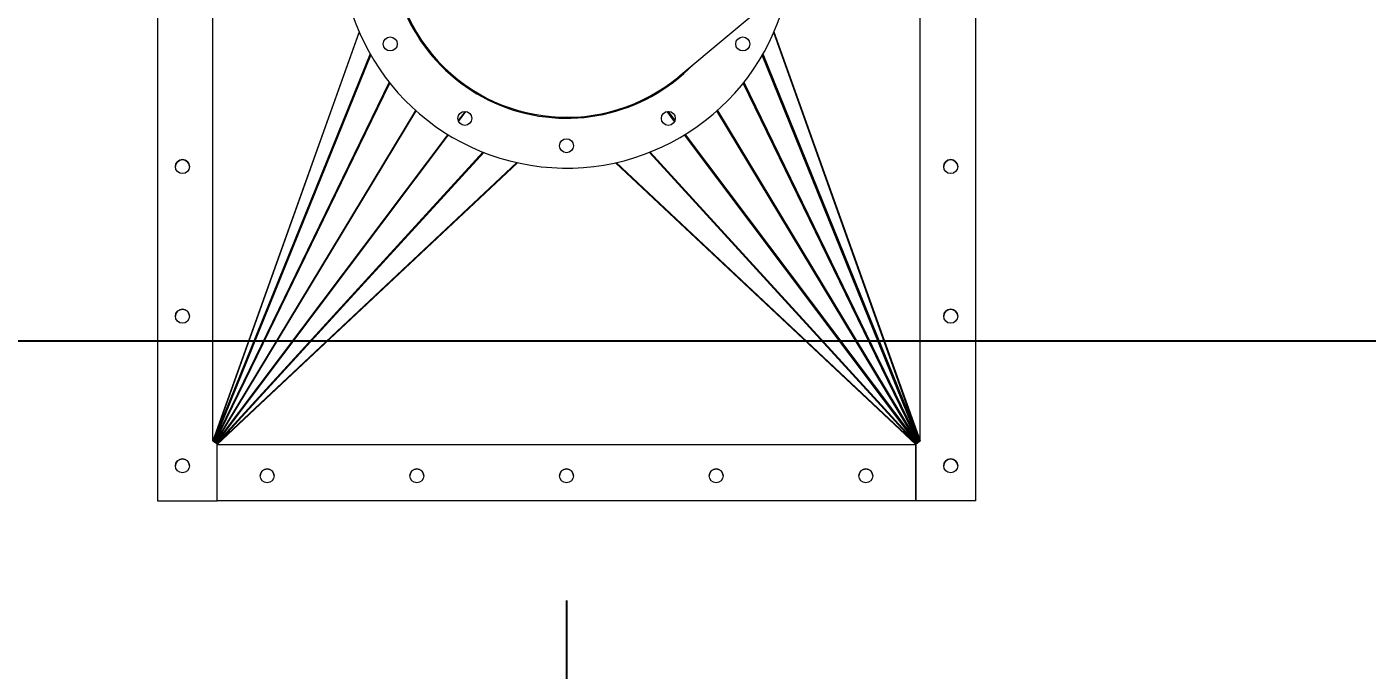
# Model space of a CAD drawing. Header units: inches. Extents: x -350577 to -266477, y -437959 to -377535.
# Drawn here: x -346046 to -344703, y -417006 to -416361 of the extents above; entities that cross this region are included whole.
import ezdxf

# ---------------------------------------------------------------- set-up
doc = ezdxf.new("R2010")
doc.units = ezdxf.units.IN
doc.header["$MEASUREMENT"] = 0
doc.layers.add('ORGINAL (itatec)', color=3, linetype='Continuous', lineweight=9)
doc.styles.add('Geniso', font='geniso.shx', dxfattribs={"oblique": 15})
doc.dimstyles.new('scale 1b100', dxfattribs={"dimscale": 100, "dimtxt": 3, "dimasz": 2.5, "dimexe": 1, "dimexo": 1, "dimgap": 1, "dimtad": 1, "dimdec": 0, "dimzin": 0, "dimdsep": 46, "dimtxsty": 'Geniso', "dimcen": 0, "dimclrd": 1, "dimclre": 1, "dimclrt": 7, "dimadec": 0, "dimazin": 0, "dimtfac": 1, "dimtdec": 0, "dimtmove": 0, "dimatfit": 3, "dimfxl": 0.75, "dimtolj": 1, "dimtzin": 0, "dimarcsym": 0})

# ---------------------------------------------------------------- blocks, each defined once
blk = doc.blocks.new('*D35')
at = {"layer": 'Defpoints', "color": 0, "transparency": 16777216}
for p in [(-345915.2, -416275.9), (-347172.3, -416675.9), (-343505.2, -416675.9)]:
    blk.add_point(p, dxfattribs=at)
at = {"layer": 'ORGINAL (itatec)', "color": 1, "lineweight": -2, "transparency": 16777216}
for p, q in [((-347172.3, -416025.9), (-347172.3, -415775.9)), ((-346015.2, -416275.9), (-347272.3, -416275.9)), ((-347172.3, -416275.9), (-347172.3, -416675.9)), ((-343605.2, -416675.9), (-347272.3, -416675.9)), ((-347172.3, -416925.9), (-347172.3, -417998.4))]:
    blk.add_line(p, q, dxfattribs=at)
at = {"layer": 'ORGINAL (itatec)', "color": 1, "transparency": 16777216}
for points in [[(-347214, -416025.9), (-347130.6, -416025.9), (-347172.3, -416275.9)], [(-347214, -416925.9), (-347130.6, -416925.9), (-347172.3, -416675.9)]]:
    blk.add_solid(points, dxfattribs=at)
at = {"layer": 'ORGINAL (itatec)', "color": 7, "transparency": 16777216, "insert": (-347422.3, -417587.1), "char_height": 300, "attachment_point": 5, "rotation": 90, "style": 'Geniso'}
blk.add_mtext('\\A1;400', dxfattribs=at)
blk = doc.blocks.new('*D36')
at = {"layer": 'Defpoints', "color": 0, "transparency": 16777216}
for p in [(-345505.2, -416835.9), (-343505.2, -416975.9), (-343505.2, -417936.6)]:
    blk.add_point(p, dxfattribs=at)
at = {"layer": 'ORGINAL (itatec)', "color": 1, "lineweight": -2, "transparency": 16777216}
for p, q in [((-345505.2, -416935.9), (-345505.2, -418036.6)), ((-343505.2, -417075.9), (-343505.2, -418036.6)), ((-345255.2, -417936.6), (-343755.2, -417936.6))]:
    blk.add_line(p, q, dxfattribs=at)
at = {"layer": 'ORGINAL (itatec)', "color": 1, "transparency": 16777216}
for points in [[(-345255.2, -417894.9), (-345255.2, -417978.3), (-345505.2, -417936.6)], [(-343755.2, -417894.9), (-343755.2, -417978.3), (-343505.2, -417936.6)]]:
    blk.add_solid(points, dxfattribs=at)
at = {"layer": 'ORGINAL (itatec)', "color": 7, "transparency": 16777216, "insert": (-344505.2, -417686.6), "char_height": 300, "attachment_point": 5, "style": 'Geniso'}
blk.add_mtext('\\A1;2000', dxfattribs=at)
blk = doc.blocks.new('*D38')
at = {"layer": 'Defpoints', "color": 0, "transparency": 16777216}
for p in [(-345505.2, -416935.9), (-342155.6, -423735.9), (-345505.2, -425563.4)]:
    blk.add_point(p, dxfattribs=at)
at = {"layer": 'ORGINAL (itatec)', "color": 1, "lineweight": -2, "transparency": 16777216}
for p, q in [((-345505.2, -417035.9), (-345505.2, -425663.4)), ((-342155.6, -423835.9), (-342155.6, -425663.4)), ((-342405.6, -425563.4), (-345255.2, -425563.4))]:
    blk.add_line(p, q, dxfattribs=at)
at = {"layer": 'ORGINAL (itatec)', "color": 1, "transparency": 16777216}
for points in [[(-345255.2, -425521.7), (-345255.2, -425605), (-345505.2, -425563.4)], [(-342405.6, -425521.7), (-342405.6, -425605), (-342155.6, -425563.4)]]:
    blk.add_solid(points, dxfattribs=at)
at = {"layer": 'ORGINAL (itatec)', "color": 7, "transparency": 16777216, "insert": (-343830.4, -425313.4), "char_height": 300, "attachment_point": 5, "style": 'Geniso'}
blk.add_mtext('\\A1;3350', dxfattribs=at)

msp = doc.modelspace()

# ---------------------------------------------------------------- linework, layer by layer
at = {"layer": 'ORGINAL (itatec)'}
for p, q in [((-345915.2, -415715.9), (-345915.2, -416835.9)), ((-345859.6, -416775.9), (-345859.6, -415775.9)), ((-345095.2, -416161.3), (-345095.2, -416835.9)), ((-345150.8, -416775.9), (-345150.8, -416207.9)), ((-345392.5, -416410.4), (-345290.6, -416325)), ((-345657.3, -416363.5), (-345657.8, -416364.6)), ((-345713.2, -416365.6), (-345859.6, -416775.9)), ((-345859.3, -416776.4), (-345712.9, -416366.3)), ((-345657.2, -416365.6), (-345656.7, -416364.5)), ((-345151.2, -416776.4), (-345297.6, -416366.3)), ((-345297.3, -416365.6), (-345150.8, -416775.9)), ((-345702.1, -416387.9), (-345859.3, -416776.4)), ((-345858.5, -416777.2), (-345701.4, -416389.1)), ((-345152, -416777.2), (-345309, -416389.1)), ((-345308.4, -416387.9), (-345151.2, -416776.4)), ((-345629.5, -416399.8), (-345630, -416400.7)), ((-345629.4, -416401.3), (-345628.9, -416400.4)), ((-345381, -416401.3), (-345381.3, -416401)), ((-345380.6, -416400.4), (-345380.5, -416400.7)), ((-345682.9, -416416.3), (-345858.5, -416777.2)), ((-345857.7, -416777.8), (-345682.3, -416417.1)), ((-345152.7, -416777.8), (-345328.1, -416417.1)), ((-345327.5, -416416.3), (-345152, -416777.2)), ((-345593.4, -416427.6), (-345594, -416428.4)), ((-345593.4, -416427.6), (-345594, -416428.4)), ((-345593.4, -416427.6), (-345594, -416428.4)), ((-345593.3, -416428.8), (-345592.7, -416428)), ((-345417.1, -416428.8), (-345417.7, -416428)), ((-345417.1, -416427.6), (-345416.4, -416428.4)), ((-345417.1, -416427.6), (-345416.4, -416428.4)), ((-345417, -416427.6), (-345416.4, -416428.4)), ((-345656.5, -416444.5), (-345857.7, -416777.8)), ((-345354, -416444.5), (-345152.7, -416777.8)), ((-345857.1, -416778.3), (-345655.8, -416445)), ((-345606.9, -416445.5), (-345613.9, -416454.8)), ((-345606.9, -416445.5), (-345613.8, -416454.8)), ((-345606.9, -416445.5), (-345613.8, -416454.8)), ((-345613.5, -416455.6), (-345606, -416445.7)), ((-345551.5, -416445.2), (-345552.3, -416446)), ((-345551.3, -416446.2), (-345550.6, -416445.4)), ((-345506.4, -416451.4), (-345507.4, -416452.4)), ((-345505.7, -416451.4), (-345506.7, -416452.4)), ((-345503.7, -416452.4), (-345504.8, -416451.4)), ((-345504.1, -416451.4), (-345503, -416452.4)), ((-345459.1, -416446.2), (-345459.9, -416445.4)), ((-345458.9, -416445.2), (-345458.2, -416446)), ((-345397, -416455.6), (-345404.5, -416445.7)), ((-345403.6, -416445.5), (-345396.6, -416454.8)), ((-345403.6, -416445.5), (-345396.6, -416454.8)), ((-345403.5, -416445.5), (-345396.6, -416454.8)), ((-345153.4, -416778.3), (-345354.6, -416445)), ((-345624.2, -416468.6), (-345857.1, -416778.3)), ((-345856.4, -416778.7), (-345623.6, -416469)), ((-345624.2, -416468.6), (-345855.2, -416775.9)), ((-345624.2, -416468.6), (-345855.2, -416775.9)), ((-345154, -416778.7), (-345386.9, -416469)), ((-345386.2, -416468.6), (-345155.2, -416775.9)), ((-345386.2, -416468.6), (-345153.4, -416778.3)), ((-345386.2, -416468.6), (-345155.2, -416775.9)), ((-345589.1, -416486.3), (-345856.4, -416778.7)), ((-345855.7, -416779.2), (-345588.2, -416486.6)), ((-345554.9, -416496.9), (-345855.7, -416779.2)), ((-345554.3, -416497), (-345855.2, -416779.5)), ((-345155.2, -416779.5), (-345456.2, -416497)), ((-345455.6, -416496.9), (-345154.8, -416779.2)), ((-345154.8, -416779.2), (-345422.2, -416486.6)), ((-345421.4, -416486.3), (-345154, -416778.7)), ((-345859.1, -416775.9), (-345859.6, -416775.9)), ((-345858.1, -416776.2), (-345859.3, -416776.4)), ((-345857.2, -416776.7), (-345858.5, -416777.2)), ((-345856, -416776.4), (-345857.7, -416777.8)), ((-345855.2, -416775.9), (-345857.1, -416778.3)), ((-345855.2, -416775.9), (-345856.4, -416778.7)), ((-345855.5, -416777.7), (-345855.7, -416779.2)), ((-345855.2, -416775.9), (-345855.2, -416775.9)), ((-345855.2, -416775.9), (-345855.2, -416775.9)), ((-345855.2, -416778.8), (-345855.2, -416779.5)), ((-345855.2, -416835.9), (-345855.2, -416778.8)), ((-345855.2, -416835.9), (-345855.2, -416778.8)), ((-345855.2, -416779.5), (-345155.2, -416779.5)), ((-345155.2, -416775.9), (-345153.4, -416778.3)), ((-345155.2, -416775.9), (-345154, -416778.7)), ((-345155.2, -416778.8), (-345155.2, -416779.5)), ((-345155.2, -416779.5), (-345155.2, -416835.9)), ((-345155.2, -416835.9), (-345155.2, -416779.5)), ((-345155, -416777.7), (-345154.8, -416779.2)), ((-345154.5, -416776.4), (-345152.7, -416777.8)), ((-345153.3, -416776.7), (-345152, -416777.2)), ((-345152.4, -416776.2), (-345151.2, -416776.4)), ((-345151.4, -416775.9), (-345150.8, -416775.9)), ((-345915.2, -416835.9), (-345855.2, -416835.9)), ((-345915.2, -416835.9), (-345915.2, -416835.9)), ((-345915.2, -416835.9), (-345855.2, -416835.9)), ((-345155.2, -416835.9), (-345855.2, -416835.9)), ((-345855.2, -416835.9), (-345855.2, -416835.9)), ((-345855.2, -416835.9), (-345855.2, -416835.9)), ((-345155.2, -416835.9), (-345855.2, -416835.9)), ((-345095.2, -416835.9), (-345155.2, -416835.9)), ((-345155.2, -416835.9), (-345155.2, -416835.9)), ((-345155.2, -416835.9), (-345155.2, -416835.9)), ((-345095.2, -416835.9), (-345155.2, -416835.9)), ((-345095.2, -416835.9), (-345095.2, -416835.9))]:
    msp.add_line(p, q, dxfattribs=at)
for centre in [(-345681.9, -416377.9), (-345328.6, -416377.9), (-345607.2, -416452.5), (-345403.2, -416452.5), (-345505.2, -416479.9), (-345890.2, -416500.9), (-345120.2, -416500.9), (-345890.2, -416650.9), (-345120.2, -416650.9), (-345890.2, -416800.9), (-345120.2, -416800.9), (-345805.2, -416810.9), (-345655.2, -416810.9), (-345505.2, -416810.9), (-345355.2, -416810.9), (-345205.2, -416810.9)]:
    msp.add_circle(centre, 7, dxfattribs=at)
for centre, radius, start, end in [((-345505.2, -416275.9), 175.5, 129.9599, 309.9599), ((-345505.2, -416275.9), 226.5, 180, 347.0577), ((-345505.2, -416275.9), 176.5, 180, 316.0619), ((-345890.2, -416500.9), 7, 0.0001, 179.9999), ((-345120.2, -416500.9), 7, 0.0001, 179.9999), ((-345890.2, -416650.9), 7, 0.0001, 179.9999), ((-345120.2, -416650.9), 7, 0.0001, 179.9999), ((-345890.2, -416800.9), 7, 0.0001, 179.9999), ((-345120.2, -416800.9), 7, 0.0001, 179.9999), ((-345805.2, -416810.9), 7, 0.0001, 179.9999), ((-345655.2, -416810.9), 7, 0.0001, 179.9999), ((-345505.2, -416810.9), 7, 0.0001, 179.9999), ((-345355.2, -416810.9), 7, 0.0001, 179.9999), ((-345205.2, -416810.9), 7, 0.0001, 179.9999)]:
    msp.add_arc(centre, radius, start, end, dxfattribs=at)

# ---------------------------------------------------------------- dimensions: what is measured, and where the dimension line sits
dim = msp.add_linear_dim(base=(-347172.3, -416675.9), p1=(-345915.2, -416275.9), p2=(-343505.2, -416675.9), angle=90, dimstyle='scale 1b100', dxfattribs=at)
dim.commit()
dim.dimension.update_dxf_attribs({"geometry": '*D35', "text_midpoint": (-347422.3, -417587.1)})
for base, p1, p2, picture, middle in [((-343505.2, -417936.6), (-345505.2, -416835.9), (-343505.2, -416975.9), '*D36', (-344505.2, -417686.6)), ((-345505.2, -425563.4), (-342155.6, -423735.9), (-345505.2, -416935.9), '*D38', (-343830.4, -425313.4))]:
    dim = msp.add_linear_dim(base=base, p1=p1, p2=p2, dimstyle='scale 1b100', dxfattribs=at)
    dim.commit()
    dim.dimension.update_dxf_attribs({"geometry": picture, "text_midpoint": middle})

doc.saveas('drawing.dxf')
